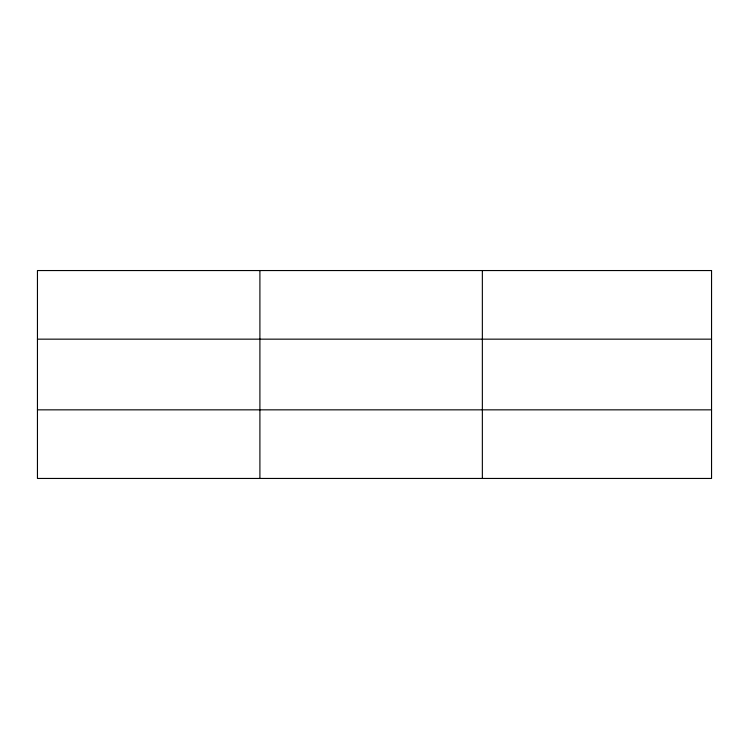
<?xml version="1.0" encoding="UTF-8"?>
<svg xmlns="http://www.w3.org/2000/svg" width="749" height="749" viewBox="0 0 749 749"><rect width="100%" height="100%" fill="white"/><g stroke="black" fill="none" stroke-linecap="round" stroke-linejoin="round"><path stroke-width="1.12" d="M259.903 270.548L259.903 478.452M482.356 270.548L482.356 478.452M37.45 339.157L711.55 339.157M37.45 409.843L711.55 409.843M711.55 270.548L711.55 478.452L37.45 478.452L37.45 270.548L711.55 270.548"/></g></svg>
